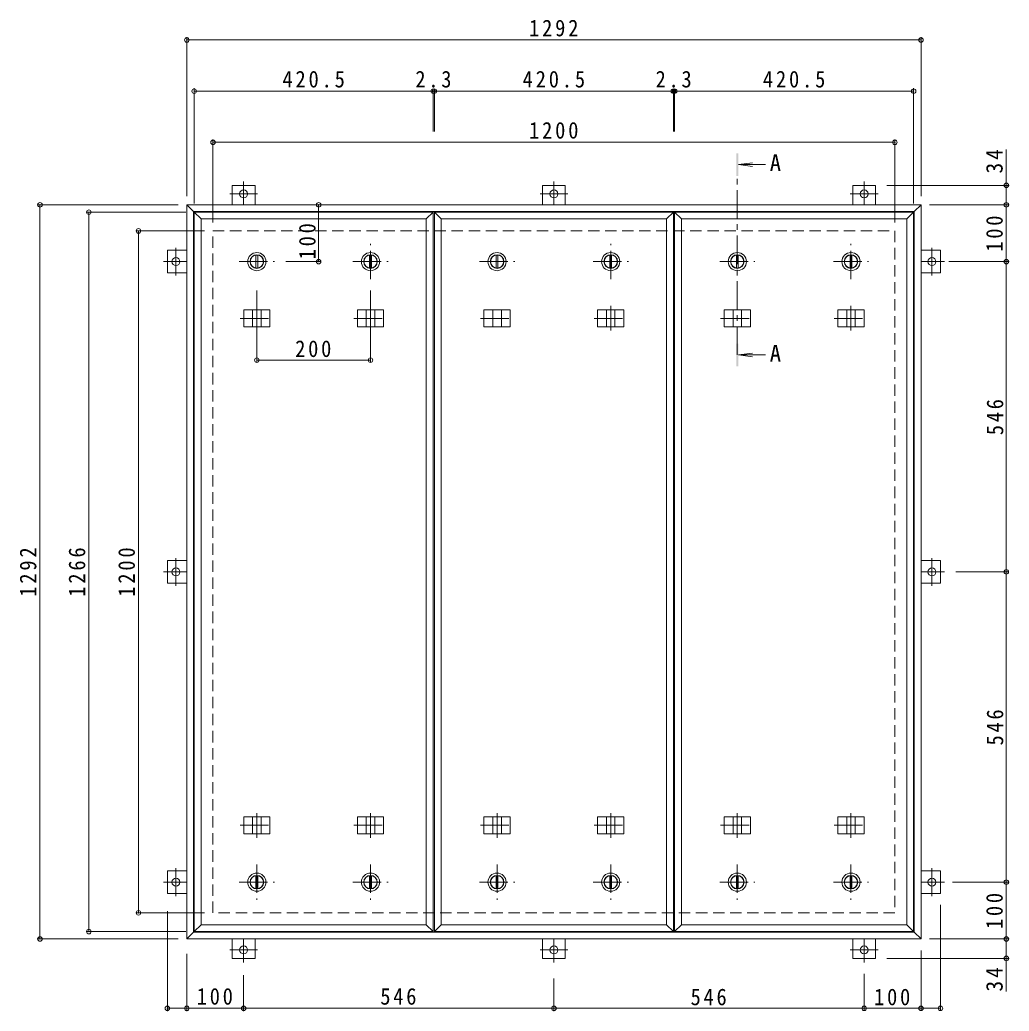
# Model space of a CAD drawing. Units: millimetres at full size, sheet at 1:10. Extents: x -2314 to 2302, y -1959 to 1378.
# Drawn here: x -2017 to -276, y -366 to 1378 of the extents above; entities that cross this region are included whole.
import ezdxf
from ezdxf.enums import TextEntityAlignment as Align

# ---------------------------------------------------------------- set-up
doc = ezdxf.new("R2010")
doc.units = ezdxf.units.MM
doc.header["$LTSCALE"] = 10
doc.header["$PDMODE"] = 32
doc.header["$PDSIZE"] = 8
doc.linetypes.add('CHAIN1', pattern=[8, 5, -1, 1, -1])
doc.linetypes.add('DASHED2', pattern=[3, 2, -1])
for name, color, linetype, lineweight in [('C-1', 2, 'DASHED2', 9), ('C-2', 3, 'Continuous', 9), ('C-3', 4, 'Continuous', 9), ('C-5', 4, 'Continuous', 9), ('C-C', 2, 'Continuous', 9), ('C-E', 3, 'Continuous', 9), ('C-F', 7, 'Continuous', 9)]:
    doc.layers.add(name, color=color, linetype=linetype, lineweight=lineweight)
doc.styles.add('ＭＳ ゴシック', font='')
doc.styles.get('ＭＳ ゴシック').set_extended_font_data('MS Gothic')

msp = doc.modelspace()

# ---------------------------------------------------------------- linework, layer by layer
at = {"layer": 'C-1'}
for p, q in [((-1676.96, 1006.86), (-476.96, 1006.86)), ((-1676.96, -193.14), (-1676.96, 1006.86)), ((-476.96, 1006.86), (-476.96, -193.14)), ((-476.96, -193.14), (-1676.96, -193.14))]:
    msp.add_line(p, q, dxfattribs=at)
at = {"layer": 'C-2'}
for p, q in [((-1697.96, 1027.86), (-1709.96, 1039.86)), ((-1709.96, -226.14), (-1709.96, 1039.86)), ((-1709.96, 1039.86), (-1289.46, 1039.86)), ((-1301.46, 1027.86), (-1289.46, 1039.86)), ((-1289.46, 1039.86), (-1289.46, -226.14)), ((-1275.21, 1027.86), (-1287.21, 1039.86)), ((-1287.21, -226.14), (-1287.21, 1039.86)), ((-1287.21, 1039.86), (-866.71, 1039.86)), ((-878.71, 1027.86), (-866.71, 1039.86)), ((-866.71, 1039.86), (-866.71, -226.14)), ((-852.46, 1027.86), (-864.46, 1039.86)), ((-864.46, -226.14), (-864.46, 1039.86)), ((-864.46, 1039.86), (-443.96, 1039.86)), ((-455.96, 1027.86), (-443.96, 1039.86)), ((-443.96, 1039.86), (-443.96, -226.14)), ((-1697.96, -214.14), (-1697.96, 1027.86)), ((-1697.96, 1027.86), (-1301.46, 1027.86)), ((-1301.46, 1027.86), (-1301.46, -214.14)), ((-1275.21, -214.14), (-1275.21, 1027.86)), ((-1275.21, 1027.86), (-878.71, 1027.86)), ((-878.71, 1027.86), (-878.71, -214.14)), ((-852.46, -214.14), (-852.46, 1027.86)), ((-852.46, 1027.86), (-455.96, 1027.86)), ((-455.96, 1027.86), (-455.96, -214.14)), ((-1709.96, -226.14), (-1697.96, -214.14)), ((-1289.46, -226.14), (-1709.96, -226.14)), ((-1301.46, -214.14), (-1697.96, -214.14)), ((-1289.46, -226.14), (-1301.46, -214.14)), ((-1287.21, -226.14), (-1275.21, -214.14)), ((-866.71, -226.14), (-1287.21, -226.14)), ((-878.71, -214.14), (-1275.21, -214.14)), ((-866.71, -226.14), (-878.71, -214.14)), ((-864.46, -226.14), (-852.46, -214.14)), ((-443.96, -226.14), (-864.46, -226.14)), ((-455.96, -214.14), (-852.46, -214.14)), ((-443.96, -226.14), (-455.96, -214.14))]:
    msp.add_line(p, q, dxfattribs=at)
at = {"layer": 'C-3', "color": 2}
for p, q in [((-1722.96, 1052.86), (-1710.96, 1040.86)), ((-1722.96, 1052.86), (-430.96, 1052.86)), ((-1722.96, -239.14), (-1722.96, 1052.86)), ((-442.96, 1040.86), (-430.96, 1052.86)), ((-430.96, 1052.86), (-430.96, -239.14)), ((-1710.96, 1040.86), (-442.96, 1040.86)), ((-1710.96, -227.14), (-1710.96, 1040.86)), ((-442.96, -227.14), (-442.96, 1040.86)), ((-1710.96, -227.14), (-1722.96, -239.14)), ((-430.96, -239.14), (-1722.96, -239.14)), ((-442.96, -227.14), (-1710.96, -227.14)), ((-442.96, -227.14), (-430.96, -239.14))]:
    msp.add_line(p, q, dxfattribs=at)
at = {"layer": 'C-3', "linetype": 'CHAIN1'}
for p, q in [((-1399.71, 874.98), (-1399.71, 831.74)), ((-976.96, 874.98), (-976.96, 831.74)), ((-554.21, 874.98), (-554.21, 831.74)), ((-1629.12, 852.86), (-1570.3, 852.86)), ((-1429.12, 852.86), (-1370.3, 852.86)), ((-1206.37, 852.86), (-1147.55, 852.86)), ((-1006.37, 852.86), (-947.55, 852.86)), ((-783.62, 852.86), (-724.8, 852.86)), ((-583.62, 852.86), (-524.8, 852.86)), ((-1599.71, -61.25), (-1599.71, -18.01)), ((-1399.71, -61.25), (-1399.71, -18.01)), ((-1176.96, -61.25), (-1176.96, -18.01)), ((-976.96, -61.25), (-976.96, -18.01)), ((-754.21, -61.25), (-754.21, -18.01)), ((-554.21, -61.25), (-554.21, -18.01)), ((-1629.12, -39.14), (-1570.3, -39.14)), ((-1429.12, -39.14), (-1370.3, -39.14)), ((-1206.37, -39.14), (-1147.55, -39.14)), ((-1006.37, -39.14), (-947.55, -39.14)), ((-783.62, -39.14), (-724.8, -39.14)), ((-583.62, -39.14), (-524.8, -39.14))]:
    msp.add_line(p, q, dxfattribs=at)
at = {"layer": 'C-3'}
for p, q in [((-1622.8, 867.86), (-1622.8, 837.86)), ((-1622.8, 867.86), (-1576.62, 867.86)), ((-1607.21, 867.86), (-1607.21, 837.86)), ((-1592.21, 867.86), (-1592.21, 837.86)), ((-1576.62, 867.86), (-1576.62, 837.86)), ((-1422.8, 867.86), (-1422.8, 837.86)), ((-1422.8, 867.86), (-1376.62, 867.86)), ((-1407.21, 867.86), (-1407.21, 837.86)), ((-1392.21, 867.86), (-1392.21, 837.86)), ((-1376.62, 867.86), (-1376.62, 837.86)), ((-1200.05, 867.86), (-1200.05, 837.86)), ((-1200.05, 867.86), (-1153.87, 867.86)), ((-1184.46, 867.86), (-1184.46, 837.86)), ((-1169.46, 867.86), (-1169.46, 837.86)), ((-1153.87, 867.86), (-1153.87, 837.86)), ((-1000.05, 867.86), (-1000.05, 837.86)), ((-1000.05, 867.86), (-953.87, 867.86)), ((-984.46, 867.86), (-984.46, 837.86)), ((-969.46, 867.86), (-969.46, 837.86)), ((-953.87, 867.86), (-953.87, 837.86)), ((-777.3, 867.86), (-777.3, 837.86)), ((-777.3, 867.86), (-731.12, 867.86)), ((-761.71, 867.86), (-761.71, 837.86)), ((-746.71, 867.86), (-746.71, 837.86)), ((-731.12, 867.86), (-731.12, 837.86)), ((-577.3, 867.86), (-577.3, 837.86)), ((-577.3, 867.86), (-531.12, 867.86)), ((-561.71, 867.86), (-561.71, 837.86)), ((-546.71, 867.86), (-546.71, 837.86)), ((-531.12, 867.86), (-531.12, 837.86)), ((-1622.8, 837.86), (-1576.62, 837.86)), ((-1422.8, 837.86), (-1376.62, 837.86)), ((-1200.05, 837.86), (-1153.87, 837.86)), ((-1000.05, 837.86), (-953.87, 837.86)), ((-777.3, 837.86), (-731.12, 837.86)), ((-577.3, 837.86), (-531.12, 837.86)), ((-1622.8, -54.14), (-1622.8, -24.14)), ((-1622.8, -24.14), (-1576.62, -24.14)), ((-1607.21, -54.14), (-1607.21, -24.14)), ((-1592.21, -54.14), (-1592.21, -24.14)), ((-1576.62, -54.14), (-1576.62, -24.14)), ((-1422.8, -54.14), (-1422.8, -24.14)), ((-1422.8, -24.14), (-1376.62, -24.14)), ((-1407.21, -54.14), (-1407.21, -24.14)), ((-1392.21, -54.14), (-1392.21, -24.14)), ((-1376.62, -54.14), (-1376.62, -24.14)), ((-1200.05, -54.14), (-1200.05, -24.14)), ((-1200.05, -24.14), (-1153.87, -24.14)), ((-1184.46, -54.14), (-1184.46, -24.14)), ((-1169.46, -54.14), (-1169.46, -24.14)), ((-1153.87, -54.14), (-1153.87, -24.14)), ((-1000.05, -54.14), (-1000.05, -24.14)), ((-1000.05, -24.14), (-953.87, -24.14)), ((-984.46, -54.14), (-984.46, -24.14)), ((-969.46, -54.14), (-969.46, -24.14)), ((-953.87, -54.14), (-953.87, -24.14)), ((-777.3, -54.14), (-777.3, -24.14)), ((-777.3, -24.14), (-731.12, -24.14)), ((-761.71, -54.14), (-761.71, -24.14)), ((-746.71, -54.14), (-746.71, -24.14)), ((-731.12, -54.14), (-731.12, -24.14)), ((-577.3, -54.14), (-577.3, -24.14)), ((-577.3, -24.14), (-531.12, -24.14)), ((-561.71, -54.14), (-561.71, -24.14)), ((-546.71, -54.14), (-546.71, -24.14)), ((-531.12, -54.14), (-531.12, -24.14)), ((-1622.8, -54.14), (-1576.62, -54.14)), ((-1422.8, -54.14), (-1376.62, -54.14)), ((-1200.05, -54.14), (-1153.87, -54.14)), ((-1000.05, -54.14), (-953.87, -54.14)), ((-777.3, -54.14), (-731.12, -54.14)), ((-577.3, -54.14), (-531.12, -54.14))]:
    msp.add_line(p, q, dxfattribs=at)
at = {"layer": 'C-5'}
for p, q in [((-752.21, 1123.68), (-727.42, 1126.94)), ((-752.21, 1123.68), (-727.42, 1120.42)), ((-752.21, 1123.68), (-704.74, 1123.68)), ((-752.21, 788.56), (-727.42, 791.82)), ((-752.21, 788.56), (-727.42, 785.29)), ((-752.21, 788.56), (-704.74, 788.56))]:
    msp.add_line(p, q, dxfattribs=at)
at = {"layer": 'C-5', "linetype": 'CHAIN1'}
msp.add_line((-754.21, 788.56), (-754.21, 1103.68), dxfattribs=at)
at = {"layer": 'C-5'}
for points in [[(-752.21, 1143.68), (-756.21, 1143.68), (-752.21, 1103.68), (-756.21, 1103.68)], [(-752.21, 768.56), (-756.21, 768.56), (-752.21, 808.56), (-756.21, 808.56)]]:
    msp.add_solid(points, dxfattribs=at)
at = {"layer": 'C-C', "linetype": 'CHAIN1'}
for p, q in [((-1399.71, 921.86), (-1399.71, 983.86)), ((-976.96, 921.86), (-976.96, 983.86)), ((-554.21, 921.86), (-554.21, 983.86)), ((-1630.71, 952.86), (-1568.71, 952.86)), ((-1430.71, 952.86), (-1368.71, 952.86)), ((-1207.96, 952.86), (-1145.96, 952.86)), ((-1007.96, 952.86), (-945.96, 952.86)), ((-785.21, 952.86), (-723.21, 952.86)), ((-585.21, 952.86), (-523.21, 952.86)), ((-1599.71, -108.14), (-1599.71, -170.14)), ((-1399.71, -108.14), (-1399.71, -170.14)), ((-1176.96, -108.14), (-1176.96, -170.14)), ((-976.96, -108.14), (-976.96, -170.14)), ((-754.21, -108.14), (-754.21, -170.14)), ((-554.21, -108.14), (-554.21, -170.14)), ((-1630.71, -139.14), (-1568.71, -139.14)), ((-1430.71, -139.14), (-1368.71, -139.14)), ((-1207.96, -139.14), (-1145.96, -139.14)), ((-1007.96, -139.14), (-945.96, -139.14)), ((-785.21, -139.14), (-723.21, -139.14)), ((-585.21, -139.14), (-523.21, -139.14))]:
    msp.add_line(p, q, dxfattribs=at)
at = {"layer": 'C-C'}
for p, q in [((-1601.21, 964.27), (-1601.21, 941.46)), ((-1598.21, 964.27), (-1598.21, 941.46)), ((-1401.21, 964.27), (-1401.21, 941.46)), ((-1398.21, 964.27), (-1398.21, 941.46)), ((-1178.46, 964.27), (-1178.46, 941.46)), ((-1175.46, 964.27), (-1175.46, 941.46)), ((-978.46, 964.27), (-978.46, 941.46)), ((-975.46, 964.27), (-975.46, 941.46)), ((-755.71, 964.27), (-755.71, 941.46)), ((-752.71, 964.27), (-752.71, 941.46)), ((-555.71, 964.27), (-555.71, 941.46)), ((-552.71, 964.27), (-552.71, 941.46)), ((-1601.21, -150.54), (-1601.21, -127.73)), ((-1598.21, -150.54), (-1598.21, -127.73)), ((-1401.21, -150.54), (-1401.21, -127.73)), ((-1398.21, -150.54), (-1398.21, -127.73)), ((-1178.46, -150.54), (-1178.46, -127.73)), ((-1175.46, -150.54), (-1175.46, -127.73)), ((-978.46, -150.54), (-978.46, -127.73)), ((-975.46, -150.54), (-975.46, -127.73)), ((-755.71, -150.54), (-755.71, -127.73)), ((-752.71, -150.54), (-752.71, -127.73)), ((-555.71, -150.54), (-555.71, -127.73)), ((-552.71, -150.54), (-552.71, -127.73))]:
    msp.add_line(p, q, dxfattribs=at)
for centre, radius in [((-1599.71, 952.86), 16), ((-1599.71, 952.86), 12), ((-1599.71, 952.86), 11.5), ((-1399.71, 952.86), 16), ((-1399.71, 952.86), 12), ((-1399.71, 952.86), 11.5), ((-1176.96, 952.86), 16), ((-1176.96, 952.86), 12), ((-1176.96, 952.86), 11.5), ((-976.96, 952.86), 16), ((-976.96, 952.86), 12), ((-976.96, 952.86), 11.5), ((-754.21, 952.86), 16), ((-754.21, 952.86), 12), ((-754.21, 952.86), 11.5), ((-554.21, 952.86), 16), ((-554.21, 952.86), 12), ((-554.21, 952.86), 11.5), ((-1599.71, -139.14), 16), ((-1599.71, -139.14), 12), ((-1599.71, -139.14), 11.5), ((-1399.71, -139.14), 16), ((-1399.71, -139.14), 12), ((-1399.71, -139.14), 11.5), ((-1176.96, -139.14), 16), ((-1176.96, -139.14), 12), ((-1176.96, -139.14), 11.5), ((-976.96, -139.14), 16), ((-976.96, -139.14), 12), ((-976.96, -139.14), 11.5), ((-754.21, -139.14), 16), ((-754.21, -139.14), 12), ((-754.21, -139.14), 11.5), ((-554.21, -139.14), 16), ((-554.21, -139.14), 12), ((-554.21, -139.14), 11.5)]:
    msp.add_circle(centre, radius, dxfattribs=at)
at = {"layer": 'C-E'}
for p, q in [((-1642.96, 1087.06), (-1602.96, 1087.06)), ((-1642.96, 1087.06), (-1642.96, 1052.86)), ((-1602.96, 1087.06), (-1602.96, 1052.86)), ((-1096.96, 1087.06), (-1056.96, 1087.06)), ((-1096.96, 1087.06), (-1096.96, 1052.86)), ((-1056.96, 1087.06), (-1056.96, 1052.86)), ((-550.96, 1087.06), (-510.96, 1087.06)), ((-550.96, 1087.06), (-550.96, 1052.86)), ((-510.96, 1087.06), (-510.96, 1052.86)), ((-1757.16, 932.86), (-1757.16, 972.86)), ((-1757.16, 972.86), (-1722.96, 972.86)), ((-396.76, 972.86), (-430.96, 972.86)), ((-396.76, 972.86), (-396.76, 932.86)), ((-1757.16, 932.86), (-1722.96, 932.86)), ((-396.76, 932.86), (-430.96, 932.86)), ((-1757.16, 386.86), (-1757.16, 426.86)), ((-1757.16, 426.86), (-1722.96, 426.86)), ((-396.76, 426.86), (-430.96, 426.86)), ((-396.76, 426.86), (-396.76, 386.86)), ((-1757.16, 386.86), (-1722.96, 386.86)), ((-396.76, 386.86), (-430.96, 386.86)), ((-1757.16, -159.14), (-1757.16, -119.14)), ((-1757.16, -119.14), (-1722.96, -119.14)), ((-396.76, -119.14), (-430.96, -119.14)), ((-396.76, -119.14), (-396.76, -159.14)), ((-1757.16, -159.14), (-1722.96, -159.14)), ((-396.76, -159.14), (-430.96, -159.14)), ((-1642.96, -273.34), (-1642.96, -239.14)), ((-1602.96, -273.34), (-1602.96, -239.14)), ((-1096.96, -273.34), (-1096.96, -239.14)), ((-1056.96, -273.34), (-1056.96, -239.14)), ((-550.96, -273.34), (-550.96, -239.14)), ((-510.96, -273.34), (-510.96, -239.14)), ((-1602.96, -273.34), (-1642.96, -273.34)), ((-1056.96, -273.34), (-1096.96, -273.34)), ((-510.96, -273.34), (-550.96, -273.34))]:
    msp.add_line(p, q, dxfattribs=at)
at = {"layer": 'C-E', "linetype": 'CHAIN1'}
for p, q in [((-1622.96, 1094.04), (-1622.96, 1052.86)), ((-1076.96, 1094.04), (-1076.96, 1052.86)), ((-530.96, 1094.04), (-530.96, 1052.86)), ((-1598.58, 1072.06), (-1647.34, 1072.06)), ((-1052.58, 1072.06), (-1101.34, 1072.06)), ((-506.58, 1072.06), (-555.34, 1072.06)), ((-1742.16, 977.24), (-1742.16, 928.49)), ((-411.76, 928.49), (-411.76, 977.24)), ((-1764.13, 952.86), (-1722.96, 952.86)), ((-389.79, 952.86), (-430.96, 952.86)), ((-1742.16, 431.24), (-1742.16, 382.49)), ((-411.76, 382.49), (-411.76, 431.24)), ((-1764.13, 406.86), (-1722.96, 406.86)), ((-389.79, 406.86), (-430.96, 406.86)), ((-1742.16, -114.76), (-1742.16, -163.51)), ((-411.76, -163.51), (-411.76, -114.76)), ((-1764.13, -139.14), (-1722.96, -139.14)), ((-389.79, -139.14), (-430.96, -139.14)), ((-1622.96, -280.31), (-1622.96, -239.14)), ((-1076.96, -280.31), (-1076.96, -239.14)), ((-530.96, -280.31), (-530.96, -239.14)), ((-1647.34, -258.34), (-1598.58, -258.34)), ((-1101.34, -258.34), (-1052.58, -258.34)), ((-555.34, -258.34), (-506.58, -258.34))]:
    msp.add_line(p, q, dxfattribs=at)
at = {"layer": 'C-E'}
for centre in [(-1622.96, 1072.06), (-1076.96, 1072.06), (-530.96, 1072.06), (-1742.16, 952.86), (-411.76, 952.86), (-1742.16, 406.86), (-411.76, 406.86), (-1742.16, -139.14), (-411.76, -139.14), (-1622.96, -258.34), (-1076.96, -258.34), (-530.96, -258.34)]:
    msp.add_circle(centre, 7, dxfattribs=at)
at = {"layer": 'C-F'}
for p, q in [((-1722.96, 1067.86), (-1722.96, 1347.87)), ((-430.96, 1067.86), (-430.96, 1347.87)), ((-1722.96, 1342.86), (-430.96, 1342.86)), ((-1709.96, 1054.86), (-1709.96, 1257.86)), ((-443.96, 1054.86), (-443.96, 1257.86)), ((-1709.96, 1252.86), (-1289.46, 1252.86)), ((-1289.46, 1255.86), (-1289.46, 1181.94)), ((-1289.46, 1252.86), (-1287.21, 1252.86)), ((-1287.21, 1255.86), (-1287.21, 1181.94)), ((-1287.21, 1252.86), (-866.71, 1252.86)), ((-866.71, 1255.86), (-866.71, 1181.94)), ((-866.71, 1252.86), (-864.46, 1252.86)), ((-864.46, 1255.86), (-864.46, 1181.94)), ((-864.46, 1252.86), (-443.96, 1252.86)), ((-1676.96, 1021.86), (-1676.96, 1167.86)), ((-1676.96, 1162.86), (-476.96, 1162.86)), ((-476.96, 1021.86), (-476.96, 1167.86)), ((-280.8, 1087.06), (-280.8, 1150.36)), ((-275.8, 1087.06), (-490.96, 1087.06)), ((-280.8, 1052.86), (-280.8, 1087.06)), ((-1737.96, 1052.86), (-1986.32, 1052.86)), ((-1981.32, -239.14), (-1981.32, 1052.86)), ((-1490.97, 1052.86), (-1490.97, 952.86)), ((-415.96, 1052.86), (-275.8, 1052.86)), ((-280.8, 952.86), (-280.8, 1052.86)), ((-1724.96, 1039.86), (-1900.27, 1039.86)), ((-1895.27, -226.14), (-1895.27, 1039.86)), ((-1691.96, 1006.86), (-1812.91, 1006.86)), ((-1807.91, -193.14), (-1807.91, 1006.86)), ((-1487.97, 952.86), (-1548.71, 952.86)), ((-382.03, 952.86), (-275.8, 952.86)), ((-280.8, 952.86), (-280.8, 406.86)), ((-1599.71, 776.56), (-1599.71, 901.86)), ((-1399.71, 776.56), (-1399.71, 901.86)), ((-1599.71, 779.56), (-1399.71, 779.56)), ((-277.8, 406.86), (-369.79, 406.86)), ((-280.8, 406.86), (-280.8, -139.13)), ((-375.44, -139.13), (-275.8, -139.13)), ((-280.8, -239.14), (-280.8, -139.13)), ((-1757.16, -366.18), (-1757.16, -190.35)), ((-396.76, -364.18), (-396.76, -179.14)), ((-1691.96, -193.14), (-1812.91, -193.14)), ((-1724.96, -226.14), (-1900.27, -226.14)), ((-1737.96, -239.14), (-1986.32, -239.14)), ((-415.96, -239.14), (-275.8, -239.14)), ((-280.8, -239.14), (-280.8, -273.34)), ((-430.96, -364.18), (-430.96, -259.14)), ((-1722.96, -265.35), (-1722.96, -366.18)), ((-275.8, -273.34), (-490.96, -273.34)), ((-280.8, -273.34), (-280.8, -331.73)), ((-1622.96, -302.65), (-1622.96, -366.18)), ((-1076.96, -308.48), (-1076.96, -366.18)), ((-530.96, -364.18), (-530.96, -300.31)), ((-1757.16, -361.18), (-1722.96, -361.18)), ((-1722.96, -361.18), (-1622.96, -361.18)), ((-1622.96, -361.18), (-1076.96, -361.18)), ((-1076.96, -361.18), (-530.96, -361.18)), ((-530.96, -361.18), (-430.96, -361.18)), ((-430.96, -361.18), (-396.76, -361.18))]:
    msp.add_line(p, q, dxfattribs=at)
for p in [(-1722.96, 1342.86), (-430.96, 1342.86), (-1709.96, 1252.86), (-1289.46, 1252.86), (-1287.21, 1252.86), (-866.71, 1252.86), (-864.46, 1252.86), (-443.96, 1252.86), (-1676.96, 1162.86), (-476.96, 1162.86), (-280.8, 1087.06), (-1981.32, 1052.86), (-1490.97, 1052.86), (-280.8, 1052.86), (-1895.27, 1039.86), (-1807.91, 1006.86), (-1490.97, 952.86), (-280.8, 952.86), (-1599.71, 779.56), (-1399.71, 779.56), (-280.8, 406.86), (-280.8, -139.13), (-1807.91, -193.14), (-1895.27, -226.14), (-1981.32, -239.14), (-280.8, -239.14), (-280.8, -273.34), (-1757.16, -361.18), (-1722.96, -361.18), (-1622.96, -361.18), (-1076.96, -361.18), (-530.96, -361.18), (-430.96, -361.18), (-396.76, -361.18)]:
    msp.add_point(p, dxfattribs=at)

# ---------------------------------------------------------------- texts
at = {"layer": 'C-5', "color": 2, "style": 'ＭＳ ゴシック'}
for p in [(-697.18, 1103.29), (-697.18, 768.16)]:
    msp.add_text('A', height=29.33, dxfattribs=at).set_placement(p, align=Align.BOTTOM_LEFT)
at = {"layer": 'C-F', "color": 2, "char_height": 29.33, "attachment_point": 7, "style": 'ＭＳ ゴシック'}
for s, insert in [('\\T1.28;\\W0.9;1292', (-1120.71, 1348.86)), ('\\T1.28;\\W0.9;420.5', (-1554.71, 1258.86)), ('\\T1.27;\\W0.9;2.3', (-1320.83, 1258.86)), ('\\T1.28;\\W0.9;420.5', (-1131.96, 1258.86)), ('\\T1.27;\\W0.9;2.3', (-898.08, 1258.86)), ('\\T1.28;\\W0.9;420.5', (-709.21, 1258.86)), ('\\T1.28;\\W0.9;1200', (-1120.71, 1168.86)), ('\\T1.27;\\W0.9;200', (-1532.21, 784.56)), ('\\T1.27;\\W0.9;100', (-1705.46, -355.18)), ('\\T1.27;\\W0.9;546', (-1382.46, -355.18)), ('\\T1.27;\\W0.9;546', (-836.46, -356.18)), ('\\T1.27;\\W0.9;100', (-513.46, -356.18))]:
    msp.add_mtext(s, dxfattribs=dict(at, insert=insert))
at = {"layer": 'C-F', "color": 2, "char_height": 29.33, "attachment_point": 7, "rotation": 90, "style": 'ＭＳ ゴシック'}
for s, insert in [('\\T1.27;\\W0.95;34', (-286.8, 1107.86)), ('\\T1.27;\\W0.9;100', (-286.8, 970.36)), ('\\T1.27;\\W0.9;100', (-1495.97, 956.88)), ('\\T1.27;\\W0.9;546', (-285.8, 647.36)), ('\\T1.28;\\W0.9;1292', (-1987.32, 363.11)), ('\\T1.28;\\W0.9;1266', (-1901.27, 363.11)), ('\\T1.28;\\W0.9;1200', (-1813.91, 363.11)), ('\\T1.27;\\W0.9;546', (-285.8, 101.36)), ('\\T1.27;\\W0.9;100', (-286.8, -221.64)), ('\\T1.27;\\W0.95;34', (-286.8, -331.73))]:
    msp.add_mtext(s, dxfattribs=dict(at, insert=insert))

doc.saveas('drawing.dxf')
